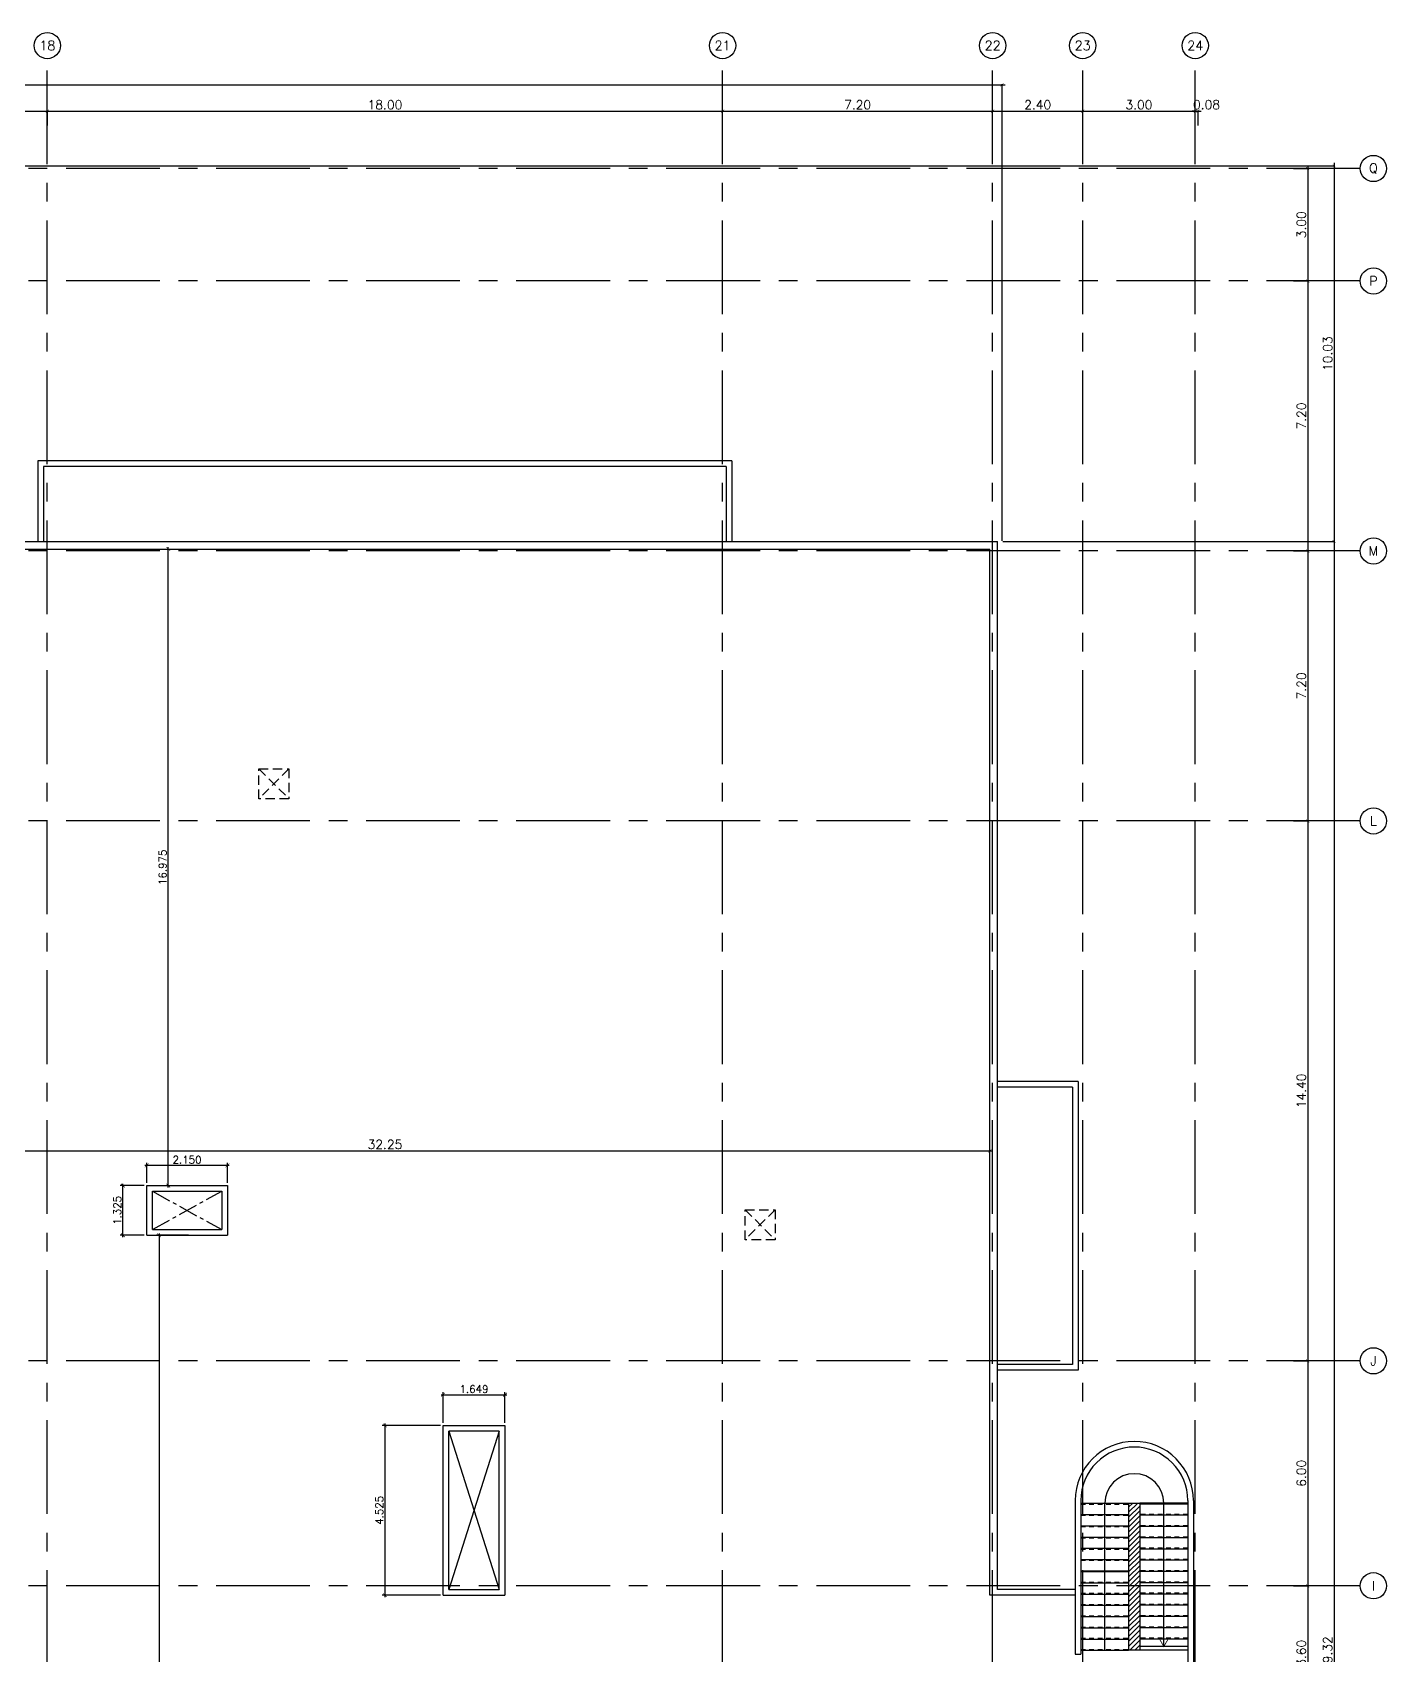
# Model space of a CAD drawing. Extents: x 88854 to 89144, y 39922 to 40011.
# Drawn here: x 89107.41 to 89143.51, y 39967.78 to 40011.04 of the extents above; entities that cross this region are included whole.
import ezdxf
from ezdxf.enums import TextEntityAlignment as Align

# ---------------------------------------------------------------- set-up
doc = ezdxf.new("R2010")
doc.units = 0
doc.header["$MEASUREMENT"] = 0
doc.header["$PDMODE"] = 34
for name, pattern in [('CENTER2', [1.125, 0.75, -0.125, 0.125, -0.125]), ('CENTERX2', [4, 2.5, -0.5, 0.5, -0.5]), ('HIDDEN', [0.375, 0.25, -0.125]), ('HIDDEN2', [0.1875, 0.125, -0.0625])]:
    doc.linetypes.add(name, pattern=pattern)
doc.layers.get('0').update_dxf_attribs({"linetype": 'CONTINUOUS'})
doc.layers.get('DEFPOINTS').update_dxf_attribs({"linetype": 'CONTINUOUS'})
for name, color, linetype in [('AX-CR', 2, 'CONTINUOUS'), ('AX-DIM', 4, 'CONTINUOUS'), ('AX-TXT', 2, 'CONTINUOUS'), ('AXES', 11, 'CENTERX2'), ('DIM', 4, 'CONTINUOUS'), ('HAT', 8, 'CONTINUOUS'), ('PROJ-L', 3, 'CONTINUOUS'), ('ROOF', 2, 'CONTINUOUS'), ('SHAFT', 4, 'CONTINUOUS'), ('STR', 5, 'CONTINUOUS'), ('WALL', 2, 'CONTINUOUS')]:
    doc.layers.add(name, color=color, linetype=linetype)
doc.styles.add('ROMANS', font='ROMANS.shx')
doc.dimstyles.new('DIM-OUT', dxfattribs={"dimscale": 0, "dimtxt": 0.24, "dimasz": 0.08, "dimexe": 0.02, "dimexo": 0.02, "dimgap": 0.05, "dimtad": 1, "dimzin": 0, "dimdsep": 46, "dimtxsty": 'ROMANS', "dimblk1": 'ARCHTICK', "dimblk2": 'ARCHTICK', "dimsah": 1, "dimcen": 0.01, "dimdle": 0.08, "dimclrd": 4, "dimclre": 4, "dimclrt": 2, "dimadec": 0, "dimazin": 0, "dimtp": 2, "dimtm": 2, "dimtfac": 0.114286, "dimtix": 1, "dimtmove": 2, "dimatfit": 3, "dimldrblk": 'ARCHTICK', "dimfxl": 0, "dimtolj": 1, "dimtzin": 0, "dimarcsym": 0})
doc.dimstyles.new('STANDARD in', dxfattribs={"dimtxt": 0.2, "dimasz": 0.1, "dimexe": 0.07, "dimexo": 0.07, "dimgap": 0.05, "dimtad": 1, "dimdec": 3, "dimzin": 0, "dimdsep": 46, "dimtxsty": 'ROMANS', "dimblk": 'ARCHTICK', "dimcen": 0.05, "dimdle": 0.05, "dimclrd": 4, "dimclre": 4, "dimclrt": 2, "dimadec": 0, "dimazin": 0, "dimtfac": 1, "dimtdec": 3, "dimtmove": 2, "dimatfit": 3, "dimfxl": 0, "dimtolj": 1, "dimtzin": 0, "dimarcsym": 0})

# ---------------------------------------------------------------- blocks, each defined once
blk = doc.blocks.new('_ARCHTICK')
at = {"color": 0, "linetype": 'ByBlock', "const_width": 0.15}
blk.add_lwpolyline([(-0.5, -0.5), (0.5, 0.5)], dxfattribs=at)
blk = doc.blocks.new('*D146')
at = {"layer": 'AX-DIM', "color": 4, "linetype": 'Continuous', "lineweight": -2}
for p, q in [((89109.825, 39978.909), (89109.825, 39980.334)), ((89110.39, 39980.284), (89109.755, 39980.284)), ((89110.39, 39978.959), (89109.755, 39978.959))]:
    blk.add_line(p, q, dxfattribs=at)
at = {"layer": 'DEFPOINTS', "color": 0, "linetype": 'Continuous'}
for p in [(89109.825, 39980.284), (89110.46, 39980.284), (89110.46, 39978.959)]:
    blk.add_point(p, dxfattribs=at)
at = {"layer": 'AX-DIM', "color": 4, "linetype": 'Continuous', "lineweight": -2, "xscale": 0.1, "yscale": 0.1, "zscale": 0.1}
for p, rotation in [((89109.825, 39980.284), 90), ((89109.825, 39978.959), 270)]:
    blk.add_blockref('_ARCHTICK', p, dxfattribs=dict(at, rotation=rotation))
at = {"layer": 'AX-DIM', "color": 2, "linetype": 'Continuous', "insert": (89109.675, 39979.622), "char_height": 0.2, "attachment_point": 5, "rotation": 90, "style": 'ROMANS'}
blk.add_mtext('\\A1;1.325', dxfattribs=at)
blk = doc.blocks.new('*D147')
at = {"layer": 'AX-DIM', "color": 4, "linetype": 'Continuous', "lineweight": -2}
for p, q in [((89112.66, 39980.822), (89110.41, 39980.822)), ((89110.46, 39980.354), (89110.46, 39980.892)), ((89112.61, 39980.354), (89112.61, 39980.892))]:
    blk.add_line(p, q, dxfattribs=at)
at = {"layer": 'DEFPOINTS', "color": 0, "linetype": 'Continuous'}
for p in [(89110.46, 39980.822), (89110.46, 39980.284), (89112.61, 39980.284)]:
    blk.add_point(p, dxfattribs=at)
at = {"layer": 'AX-DIM', "color": 4, "linetype": 'Continuous', "lineweight": -2, "xscale": 0.1, "yscale": 0.1, "zscale": 0.1, "rotation": 180}
blk.add_blockref('_ARCHTICK', (89110.46, 39980.822), dxfattribs=at)
at = {"layer": 'AX-DIM', "color": 4, "linetype": 'Continuous', "lineweight": -2, "xscale": 0.1, "yscale": 0.1, "zscale": 0.1}
blk.add_blockref('_ARCHTICK', (89112.61, 39980.822), dxfattribs=at)
at = {"layer": 'AX-DIM', "color": 2, "linetype": 'Continuous', "insert": (89111.535, 39980.972), "char_height": 0.2, "attachment_point": 5, "style": 'ROMANS'}
blk.add_mtext('\\A1;2.150', dxfattribs=at)
blk = doc.blocks.new('*D148')
at = {"layer": 'AX-DIM', "color": 4, "linetype": 'Continuous', "lineweight": -2}
for p, q in [((89118.31, 39974.706), (89120.059, 39974.706)), ((89118.36, 39973.954), (89118.36, 39974.776)), ((89120.009, 39973.954), (89120.009, 39974.776))]:
    blk.add_line(p, q, dxfattribs=at)
at = {"layer": 'DEFPOINTS', "color": 0, "linetype": 'Continuous'}
for p in [(89120.009, 39974.706), (89118.36, 39973.884), (89120.009, 39973.884)]:
    blk.add_point(p, dxfattribs=at)
at = {"layer": 'AX-DIM', "color": 4, "linetype": 'Continuous', "lineweight": -2, "xscale": 0.1, "yscale": 0.1, "zscale": 0.1, "rotation": 180}
blk.add_blockref('_ARCHTICK', (89118.36, 39974.706), dxfattribs=at)
at = {"layer": 'AX-DIM', "color": 4, "linetype": 'Continuous', "lineweight": -2, "xscale": 0.1, "yscale": 0.1, "zscale": 0.1}
blk.add_blockref('_ARCHTICK', (89120.009, 39974.706), dxfattribs=at)
at = {"layer": 'AX-DIM', "color": 2, "linetype": 'Continuous', "insert": (89119.184, 39974.856), "char_height": 0.2, "attachment_point": 5, "style": 'ROMANS'}
blk.add_mtext('\\A1;1.649', dxfattribs=at)
blk = doc.blocks.new('*D149')
at = {"layer": 'AX-DIM', "color": 4, "linetype": 'Continuous', "lineweight": -2}
for p, q in [((89118.29, 39973.884), (89116.74, 39973.884)), ((89116.81, 39973.934), (89116.81, 39969.309)), ((89118.29, 39969.359), (89116.74, 39969.359))]:
    blk.add_line(p, q, dxfattribs=at)
at = {"layer": 'DEFPOINTS', "color": 0, "linetype": 'Continuous'}
for p in [(89118.36, 39973.884), (89116.81, 39969.359), (89118.36, 39969.359)]:
    blk.add_point(p, dxfattribs=at)
at = {"layer": 'AX-DIM', "color": 4, "linetype": 'Continuous', "lineweight": -2, "xscale": 0.1, "yscale": 0.1, "zscale": 0.1}
for p, rotation in [((89116.81, 39973.884), 90), ((89116.81, 39969.359), 270)]:
    blk.add_blockref('_ARCHTICK', p, dxfattribs=dict(at, rotation=rotation))
at = {"layer": 'AX-DIM', "color": 2, "linetype": 'Continuous', "insert": (89116.66, 39971.622), "char_height": 0.2, "attachment_point": 5, "rotation": 90, "style": 'ROMANS'}
blk.add_mtext('\\A1;4.525', dxfattribs=at)
blk = doc.blocks.new('*D153')
at = {"layer": 'DEFPOINTS', "color": 0, "linetype": 'Continuous'}
for p in [(89111.033, 39997.259), (89111.033, 39997.259), (89111.033, 39980.284)]:
    blk.add_point(p, dxfattribs=at)
at = {"layer": 'DIM', "color": 4, "linetype": 'Continuous', "lineweight": -2}
blk.add_line((89111.033, 39980.234), (89111.033, 39997.309), dxfattribs=at)
at = {"layer": 'DIM', "color": 4, "linetype": 'Continuous', "lineweight": -2, "xscale": 0.1, "yscale": 0.1, "zscale": 0.1}
for p, rotation in [((89111.033, 39997.259), 90), ((89111.033, 39980.284), 270)]:
    blk.add_blockref('_ARCHTICK', p, dxfattribs=dict(at, rotation=rotation))
at = {"layer": 'DIM', "color": 2, "linetype": 'Continuous', "insert": (89110.883, 39988.772), "char_height": 0.2, "attachment_point": 5, "rotation": 90, "style": 'ROMANS'}
blk.add_mtext('\\A1;16.975', dxfattribs=at)
blk = doc.blocks.new('*D154')
at = {"layer": 'AX-DIM', "color": 4, "linetype": 'Continuous', "lineweight": -2}
for p, q in [((89110.79, 39979.009), (89110.79, 39954.014)), ((89111.571, 39978.959), (89110.72, 39978.959)), ((89111.571, 39954.064), (89110.72, 39954.064))]:
    blk.add_line(p, q, dxfattribs=at)
at = {"layer": 'DEFPOINTS', "color": 0, "linetype": 'Continuous'}
for p in [(89111.641, 39978.959), (89110.79, 39954.064), (89111.641, 39954.064)]:
    blk.add_point(p, dxfattribs=at)
at = {"layer": 'AX-DIM', "color": 4, "linetype": 'Continuous', "lineweight": -2, "xscale": 0.1, "yscale": 0.1, "zscale": 0.1}
for p, rotation in [((89110.79, 39978.959), 90), ((89110.79, 39954.064), 270)]:
    blk.add_blockref('_ARCHTICK', p, dxfattribs=dict(at, rotation=rotation))
at = {"layer": 'AX-DIM', "color": 2, "linetype": 'Continuous', "insert": (89110.64, 39966.512), "char_height": 0.2, "attachment_point": 5, "rotation": 90, "style": 'ROMANS'}
blk.add_mtext('\\A1;24.895', dxfattribs=at)
blk = doc.blocks.new('*D188')
at = {"layer": 'AX-DIM', "color": 4, "lineweight": -2}
for p, q in [((89100.605, 39981.209), (89133.015, 39981.209)), ((89100.685, 39980.829), (89100.685, 39981.229)), ((89132.935, 39980.829), (89132.935, 39981.229))]:
    blk.add_line(p, q, dxfattribs=at)
at = {"layer": 'DEFPOINTS', "color": 0}
for p in [(89132.935, 39981.209), (89100.685, 39980.809), (89132.935, 39980.809)]:
    blk.add_point(p, dxfattribs=at)
at = {"layer": 'AX-DIM', "color": 4, "lineweight": -2, "xscale": 0.08, "yscale": 0.08, "zscale": 0.08, "rotation": 180}
blk.add_blockref('_ARCHTICK', (89100.685, 39981.209), dxfattribs=at)
at = {"layer": 'AX-DIM', "color": 4, "lineweight": -2, "xscale": 0.08, "yscale": 0.08, "zscale": 0.08}
blk.add_blockref('_ARCHTICK', (89132.935, 39981.209), dxfattribs=at)
at = {"layer": 'AX-DIM', "color": 2, "insert": (89116.81, 39981.379), "char_height": 0.24, "attachment_point": 5, "style": 'ROMANS'}
blk.add_mtext('\\A1;32.25', dxfattribs=at)
blk = doc.blocks.new('*D193')
at = {"layer": 'AX-DIM', "color": 4, "lineweight": -2}
for p, q in [((89100.405, 40008.938), (89107.89, 40008.938)), ((89100.485, 40008.558), (89100.485, 40008.958)), ((89107.81, 40008.558), (89107.81, 40008.958))]:
    blk.add_line(p, q, dxfattribs=at)
at = {"layer": 'DEFPOINTS', "color": 0}
for p in [(89107.81, 40008.938), (89100.485, 40008.538), (89107.81, 40008.538)]:
    blk.add_point(p, dxfattribs=at)
at = {"layer": 'AX-DIM', "color": 4, "lineweight": -2, "xscale": 0.08, "yscale": 0.08, "zscale": 0.08, "rotation": 180}
blk.add_blockref('_ARCHTICK', (89100.485, 40008.938), dxfattribs=at)
at = {"layer": 'AX-DIM', "color": 4, "lineweight": -2, "xscale": 0.08, "yscale": 0.08, "zscale": 0.08}
blk.add_blockref('_ARCHTICK', (89107.81, 40008.938), dxfattribs=at)
at = {"layer": 'AX-DIM', "color": 2, "insert": (89104.148, 40009.108), "char_height": 0.24, "attachment_point": 5, "style": 'ROMANS'}
blk.add_mtext('\\A1;7.32', dxfattribs=at)
blk = doc.blocks.new('AXR')
at = {"layer": 'AX-CR'}
blk.add_circle((350, 0), 350, dxfattribs=at)
at = {"layer": 'AX-TXT', "style": 'ROMANS'}
blk.add_attdef('AX', text='', height=250, dxfattribs=at).set_placement((350, 0), align=Align.MIDDLE)
blk = doc.blocks.new('*D222')
at = {"layer": 'AX-DIM', "color": 4, "lineweight": -2}
for p, q in [((89141.03, 40007.409), (89141.43, 40007.409)), ((89141.41, 40007.489), (89141.41, 40004.329)), ((89141.03, 40004.409), (89141.43, 40004.409))]:
    blk.add_line(p, q, dxfattribs=at)
at = {"layer": 'DEFPOINTS', "color": 0}
for p in [(89141.01, 40007.409), (89141.01, 40004.409), (89141.41, 40004.409)]:
    blk.add_point(p, dxfattribs=at)
at = {"layer": 'AX-DIM', "color": 4, "lineweight": -2, "xscale": 0.08, "yscale": 0.08, "zscale": 0.08}
for p, rotation in [((89141.41, 40007.409), 90), ((89141.41, 40004.409), 270)]:
    blk.add_blockref('_ARCHTICK', p, dxfattribs=dict(at, rotation=rotation))
at = {"layer": 'AX-DIM', "color": 2, "insert": (89141.24, 40005.909), "char_height": 0.24, "attachment_point": 5, "rotation": 90, "style": 'ROMANS'}
blk.add_mtext('\\A1;3.00', dxfattribs=at)
blk = doc.blocks.new('AXU')
at = {"layer": 'AX-CR'}
blk.add_circle((0, 350), 350, dxfattribs=at)
at = {"layer": 'AX-TXT', "style": 'ROMANS'}
blk.add_attdef('AX', text='', height=250, dxfattribs=at).set_placement((0, 350), align=Align.MIDDLE)
blk = doc.blocks.new('*D223')
at = {"layer": 'AX-DIM', "color": 4, "lineweight": -2}
for p, q in [((89138.41, 40008.938), (89138.33, 40008.938)), ((89138.41, 40008.558), (89138.41, 40008.958)), ((89138.41, 40008.938), (89138.485, 40008.938)), ((89138.485, 40008.558), (89138.485, 40008.958)), ((89138.485, 40008.938), (89138.565, 40008.938))]:
    blk.add_line(p, q, dxfattribs=at)
at = {"layer": 'DEFPOINTS', "color": 0}
for p in [(89138.485, 40008.938), (89138.41, 40008.538), (89138.485, 40008.538)]:
    blk.add_point(p, dxfattribs=at)
at = {"layer": 'AX-DIM', "color": 4, "lineweight": -2, "xscale": 0.08, "yscale": 0.08, "zscale": 0.08}
blk.add_blockref('_ARCHTICK', (89138.41, 40008.938), dxfattribs=at)
at = {"layer": 'AX-DIM', "color": 4, "lineweight": -2, "xscale": 0.08, "yscale": 0.08, "zscale": 0.08, "rotation": 180}
blk.add_blockref('_ARCHTICK', (89138.485, 40008.938), dxfattribs=at)
at = {"layer": 'AX-DIM', "color": 2, "insert": (89138.71, 40009.113), "char_height": 0.24, "attachment_point": 5, "style": 'ROMANS'}
blk.add_mtext('\\A1;0.08', dxfattribs=at)
blk = doc.blocks.new('*D224')
at = {"layer": 'AX-DIM', "color": 4, "lineweight": -2}
for p, q in [((89135.33, 40008.938), (89138.49, 40008.938)), ((89135.41, 40008.558), (89135.41, 40008.958)), ((89138.41, 40008.558), (89138.41, 40008.958))]:
    blk.add_line(p, q, dxfattribs=at)
at = {"layer": 'DEFPOINTS', "color": 0}
for p in [(89138.41, 40008.938), (89135.41, 40008.538), (89138.41, 40008.538)]:
    blk.add_point(p, dxfattribs=at)
at = {"layer": 'AX-DIM', "color": 4, "lineweight": -2, "xscale": 0.08, "yscale": 0.08, "zscale": 0.08, "rotation": 180}
blk.add_blockref('_ARCHTICK', (89135.41, 40008.938), dxfattribs=at)
at = {"layer": 'AX-DIM', "color": 4, "lineweight": -2, "xscale": 0.08, "yscale": 0.08, "zscale": 0.08}
blk.add_blockref('_ARCHTICK', (89138.41, 40008.938), dxfattribs=at)
at = {"layer": 'AX-DIM', "color": 2, "insert": (89136.91, 40009.108), "char_height": 0.24, "attachment_point": 5, "style": 'ROMANS'}
blk.add_mtext('\\A1;3.00', dxfattribs=at)
blk = doc.blocks.new('*D225')
at = {"layer": 'AX-DIM', "color": 4, "lineweight": -2}
for p, q in [((89132.93, 40008.938), (89135.49, 40008.938)), ((89133.01, 40008.558), (89133.01, 40008.958)), ((89135.41, 40008.558), (89135.41, 40008.958))]:
    blk.add_line(p, q, dxfattribs=at)
at = {"layer": 'DEFPOINTS', "color": 0}
for p in [(89135.41, 40008.938), (89133.01, 40008.538), (89135.41, 40008.538)]:
    blk.add_point(p, dxfattribs=at)
at = {"layer": 'AX-DIM', "color": 4, "lineweight": -2, "xscale": 0.08, "yscale": 0.08, "zscale": 0.08, "rotation": 180}
blk.add_blockref('_ARCHTICK', (89133.01, 40008.938), dxfattribs=at)
at = {"layer": 'AX-DIM', "color": 4, "lineweight": -2, "xscale": 0.08, "yscale": 0.08, "zscale": 0.08}
blk.add_blockref('_ARCHTICK', (89135.41, 40008.938), dxfattribs=at)
at = {"layer": 'AX-DIM', "color": 2, "insert": (89134.21, 40009.108), "char_height": 0.24, "attachment_point": 5, "style": 'ROMANS'}
blk.add_mtext('\\A1;2.40', dxfattribs=at)
blk = doc.blocks.new('*D226')
at = {"layer": 'AX-DIM', "color": 4, "lineweight": -2}
for p, q in [((89125.73, 40008.938), (89133.09, 40008.938)), ((89125.81, 40008.558), (89125.81, 40008.958)), ((89133.01, 40008.558), (89133.01, 40008.958))]:
    blk.add_line(p, q, dxfattribs=at)
at = {"layer": 'DEFPOINTS', "color": 0}
for p in [(89133.01, 40008.938), (89125.81, 40008.538), (89133.01, 40008.538)]:
    blk.add_point(p, dxfattribs=at)
at = {"layer": 'AX-DIM', "color": 4, "lineweight": -2, "xscale": 0.08, "yscale": 0.08, "zscale": 0.08, "rotation": 180}
blk.add_blockref('_ARCHTICK', (89125.81, 40008.938), dxfattribs=at)
at = {"layer": 'AX-DIM', "color": 4, "lineweight": -2, "xscale": 0.08, "yscale": 0.08, "zscale": 0.08}
blk.add_blockref('_ARCHTICK', (89133.01, 40008.938), dxfattribs=at)
at = {"layer": 'AX-DIM', "color": 2, "insert": (89129.41, 40009.108), "char_height": 0.24, "attachment_point": 5, "style": 'ROMANS'}
blk.add_mtext('\\A1;7.20', dxfattribs=at)
blk = doc.blocks.new('*D227')
at = {"layer": 'AX-DIM', "color": 4, "lineweight": -2}
for p, q in [((89141.03, 39997.209), (89141.43, 39997.209)), ((89141.41, 39997.289), (89141.41, 39989.929)), ((89141.03, 39990.009), (89141.43, 39990.009))]:
    blk.add_line(p, q, dxfattribs=at)
at = {"layer": 'DEFPOINTS', "color": 0}
for p in [(89141.01, 39997.209), (89141.01, 39990.009), (89141.41, 39990.009)]:
    blk.add_point(p, dxfattribs=at)
at = {"layer": 'AX-DIM', "color": 4, "lineweight": -2, "xscale": 0.08, "yscale": 0.08, "zscale": 0.08}
for p, rotation in [((89141.41, 39997.209), 90), ((89141.41, 39990.009), 270)]:
    blk.add_blockref('_ARCHTICK', p, dxfattribs=dict(at, rotation=rotation))
at = {"layer": 'AX-DIM', "color": 2, "insert": (89141.24, 39993.609), "char_height": 0.24, "attachment_point": 5, "rotation": 90, "style": 'ROMANS'}
blk.add_mtext('\\A1;7.20', dxfattribs=at)
blk = doc.blocks.new('*D228')
at = {"layer": 'AX-DIM', "color": 4, "lineweight": -2}
for p, q in [((89141.03, 39990.009), (89141.43, 39990.009)), ((89141.41, 39990.089), (89141.41, 39975.529)), ((89141.03, 39975.609), (89141.43, 39975.609))]:
    blk.add_line(p, q, dxfattribs=at)
at = {"layer": 'DEFPOINTS', "color": 0}
for p in [(89141.01, 39990.009), (89141.01, 39975.609), (89141.41, 39975.609)]:
    blk.add_point(p, dxfattribs=at)
at = {"layer": 'AX-DIM', "color": 4, "lineweight": -2, "xscale": 0.08, "yscale": 0.08, "zscale": 0.08}
for p, rotation in [((89141.41, 39990.009), 90), ((89141.41, 39975.609), 270)]:
    blk.add_blockref('_ARCHTICK', p, dxfattribs=dict(at, rotation=rotation))
at = {"layer": 'AX-DIM', "color": 2, "insert": (89141.24, 39982.809), "char_height": 0.24, "attachment_point": 5, "rotation": 90, "style": 'ROMANS'}
blk.add_mtext('\\A1;14.40', dxfattribs=at)
blk = doc.blocks.new('*D229')
at = {"layer": 'AX-DIM', "color": 4, "lineweight": -2}
for p, q in [((89141.03, 40004.409), (89141.43, 40004.409)), ((89141.41, 40004.489), (89141.41, 39997.129)), ((89141.03, 39997.209), (89141.43, 39997.209))]:
    blk.add_line(p, q, dxfattribs=at)
at = {"layer": 'DEFPOINTS', "color": 0}
for p in [(89141.01, 40004.409), (89141.01, 39997.209), (89141.41, 39997.209)]:
    blk.add_point(p, dxfattribs=at)
at = {"layer": 'AX-DIM', "color": 4, "lineweight": -2, "xscale": 0.08, "yscale": 0.08, "zscale": 0.08}
for p, rotation in [((89141.41, 40004.409), 90), ((89141.41, 39997.209), 270)]:
    blk.add_blockref('_ARCHTICK', p, dxfattribs=dict(at, rotation=rotation))
at = {"layer": 'AX-DIM', "color": 2, "insert": (89141.24, 40000.809), "char_height": 0.24, "attachment_point": 5, "rotation": 90, "style": 'ROMANS'}
blk.add_mtext('\\A1;7.20', dxfattribs=at)
blk = doc.blocks.new('*D231')
at = {"layer": 'AX-DIM', "color": 4, "lineweight": -2}
for p, q in [((89141.03, 39969.609), (89141.43, 39969.609)), ((89141.41, 39969.689), (89141.41, 39965.929)), ((89141.03, 39966.009), (89141.43, 39966.009))]:
    blk.add_line(p, q, dxfattribs=at)
at = {"layer": 'DEFPOINTS', "color": 0}
for p in [(89141.01, 39969.609), (89141.01, 39966.009), (89141.41, 39966.009)]:
    blk.add_point(p, dxfattribs=at)
at = {"layer": 'AX-DIM', "color": 4, "lineweight": -2, "xscale": 0.08, "yscale": 0.08, "zscale": 0.08}
for p, rotation in [((89141.41, 39969.609), 90), ((89141.41, 39966.009), 270)]:
    blk.add_blockref('_ARCHTICK', p, dxfattribs=dict(at, rotation=rotation))
at = {"layer": 'AX-DIM', "color": 2, "insert": (89141.24, 39967.809), "char_height": 0.24, "attachment_point": 5, "rotation": 90, "style": 'ROMANS'}
blk.add_mtext('\\A1;3.60', dxfattribs=at)
blk = doc.blocks.new('*D238')
at = {"layer": 'AX-DIM', "color": 4, "lineweight": -2}
for p, q in [((89141.03, 39975.609), (89141.43, 39975.609)), ((89141.41, 39975.689), (89141.41, 39969.529)), ((89141.03, 39969.609), (89141.43, 39969.609))]:
    blk.add_line(p, q, dxfattribs=at)
at = {"layer": 'DEFPOINTS', "color": 0}
for p in [(89141.01, 39975.609), (89141.01, 39969.609), (89141.41, 39969.609)]:
    blk.add_point(p, dxfattribs=at)
at = {"layer": 'AX-DIM', "color": 4, "lineweight": -2, "xscale": 0.08, "yscale": 0.08, "zscale": 0.08}
for p, rotation in [((89141.41, 39975.609), 90), ((89141.41, 39969.609), 270)]:
    blk.add_blockref('_ARCHTICK', p, dxfattribs=dict(at, rotation=rotation))
at = {"layer": 'AX-DIM', "color": 2, "insert": (89141.24, 39972.609), "char_height": 0.24, "attachment_point": 5, "rotation": 90, "style": 'ROMANS'}
blk.add_mtext('\\A1;6.00', dxfattribs=at)
blk = doc.blocks.new('*D239')
at = {"layer": 'AX-DIM', "color": 4, "lineweight": -2}
for p, q in [((89133.28, 39997.459), (89142.13, 39997.459)), ((89142.11, 39997.539), (89142.11, 39938.059)), ((89133.28, 39938.139), (89142.13, 39938.139))]:
    blk.add_line(p, q, dxfattribs=at)
at = {"layer": 'DEFPOINTS', "color": 0}
for p in [(89133.26, 39997.459), (89133.26, 39938.139), (89142.11, 39938.139)]:
    blk.add_point(p, dxfattribs=at)
at = {"layer": 'AX-DIM', "color": 4, "lineweight": -2, "xscale": 0.08, "yscale": 0.08, "zscale": 0.08}
for p, rotation in [((89142.11, 39997.459), 90), ((89142.11, 39938.139), 270)]:
    blk.add_blockref('_ARCHTICK', p, dxfattribs=dict(at, rotation=rotation))
at = {"layer": 'AX-DIM', "color": 2, "insert": (89141.94, 39967.799), "char_height": 0.24, "attachment_point": 5, "rotation": 90, "style": 'ROMANS'}
blk.add_mtext('\\A1;59.32', dxfattribs=at)
blk = doc.blocks.new('*D246')
at = {"layer": 'AX-DIM', "color": 4, "lineweight": -2}
for p, q in [((89142.11, 40007.564), (89142.11, 39997.379)), ((89098.804, 40007.484), (89142.13, 40007.484)), ((89141.43, 39997.459), (89142.13, 39997.459))]:
    blk.add_line(p, q, dxfattribs=at)
at = {"layer": 'DEFPOINTS', "color": 0}
for p in [(89098.784, 40007.484), (89141.41, 39997.459), (89142.11, 39997.459)]:
    blk.add_point(p, dxfattribs=at)
at = {"layer": 'AX-DIM', "color": 4, "lineweight": -2, "xscale": 0.08, "yscale": 0.08, "zscale": 0.08}
for p, rotation in [((89142.11, 40007.484), 90), ((89142.11, 39997.459), 270)]:
    blk.add_blockref('_ARCHTICK', p, dxfattribs=dict(at, rotation=rotation))
at = {"layer": 'AX-DIM', "color": 2, "insert": (89141.94, 40002.472), "char_height": 0.24, "attachment_point": 5, "rotation": 90, "style": 'ROMANS'}
blk.add_mtext('\\A1;10.03', dxfattribs=at)
blk = doc.blocks.new('*D247')
at = {"layer": 'AX-DIM', "color": 4, "lineweight": -2}
for p, q in [((89107.73, 40008.938), (89125.89, 40008.938)), ((89107.81, 40008.558), (89107.81, 40008.958)), ((89125.81, 40008.558), (89125.81, 40008.958))]:
    blk.add_line(p, q, dxfattribs=at)
at = {"layer": 'DEFPOINTS', "color": 0}
for p in [(89125.81, 40008.938), (89107.81, 40008.538), (89125.81, 40008.538)]:
    blk.add_point(p, dxfattribs=at)
at = {"layer": 'AX-DIM', "color": 4, "lineweight": -2, "xscale": 0.08, "yscale": 0.08, "zscale": 0.08, "rotation": 180}
blk.add_blockref('_ARCHTICK', (89107.81, 40008.938), dxfattribs=at)
at = {"layer": 'AX-DIM', "color": 4, "lineweight": -2, "xscale": 0.08, "yscale": 0.08, "zscale": 0.08}
blk.add_blockref('_ARCHTICK', (89125.81, 40008.938), dxfattribs=at)
at = {"layer": 'AX-DIM', "color": 2, "insert": (89116.81, 40009.108), "char_height": 0.24, "attachment_point": 5, "style": 'ROMANS'}
blk.add_mtext('\\A1;18.00', dxfattribs=at)
blk = doc.blocks.new('*D248')
at = {"layer": 'AX-DIM', "color": 4, "lineweight": -2}
for p, q in [((89016.2, 40009.638), (89133.34, 40009.638)), ((89016.28, 40009.258), (89016.28, 40009.658)), ((89133.26, 39997.479), (89133.26, 40009.658))]:
    blk.add_line(p, q, dxfattribs=at)
at = {"layer": 'DEFPOINTS', "color": 0}
for p in [(89133.26, 40009.638), (89016.28, 40009.238), (89133.26, 39997.459)]:
    blk.add_point(p, dxfattribs=at)
at = {"layer": 'AX-DIM', "color": 4, "lineweight": -2, "xscale": 0.08, "yscale": 0.08, "zscale": 0.08, "rotation": 180}
blk.add_blockref('_ARCHTICK', (89016.28, 40009.638), dxfattribs=at)
at = {"layer": 'AX-DIM', "color": 4, "lineweight": -2, "xscale": 0.08, "yscale": 0.08, "zscale": 0.08}
blk.add_blockref('_ARCHTICK', (89133.26, 40009.638), dxfattribs=at)
at = {"layer": 'AX-DIM', "color": 2, "insert": (89074.77, 40009.808), "char_height": 0.24, "attachment_point": 5, "style": 'ROMANS'}
blk.add_mtext('\\A1;116.98', dxfattribs=at)

msp = doc.modelspace()

# ---------------------------------------------------------------- hatches: boundary and pattern name
at = {"layer": 'HAT', "linetype": 'Continuous'}
h = msp.add_hatch(dxfattribs=at)
h.set_pattern_fill('ANSI31', color=256, scale=0.75, style=0)
h.set_pattern_definition([(45, (197.79941, 9.90988), (-0.06629126074, 0.06629126074), [])])
h.paths.add_polyline_path([(89136.9354, 39971.8096), (89136.6354, 39971.8096), (89136.6354, 39969.6094), (89136.9354, 39969.6094)])
h.paths.add_polyline_path([(89136.9354, 39969.6094), (89136.6354, 39969.6094), (89136.6354, 39967.8896), (89136.9354, 39967.8896)])

# ---------------------------------------------------------------- linework, layer by layer
for p, q in [((89136.6354, 39971.8096), (89136.6354, 39967.8896)), ((89136.6354, 39971.8096), (89136.9354, 39971.8096)), ((89136.9354, 39971.8096), (89136.9354, 39967.8896)), ((89136.9354, 39967.8896), (89136.6354, 39967.8896))]:
    msp.add_line(p, q)
at = {"layer": 'AXES'}
for p, q in [((89107.8097, 39931.5251), (89107.8097, 40010.3378)), ((89125.8097, 39931.5251), (89125.8097, 40010.3378)), ((89133.0097, 39931.5251), (89133.0097, 40010.3378)), ((89135.4097, 39931.5251), (89135.4097, 40010.3378)), ((89138.4097, 39931.5251), (89138.4097, 40010.3378)), ((89142.8097, 40007.4094), (89074.7697, 40007.4094)), ((89142.8097, 40004.4094), (89074.7697, 40004.4094)), ((89142.8097, 39997.2094), (89074.7697, 39997.2094)), ((89142.8097, 39990.0094), (89074.7697, 39990.0094)), ((89142.8097, 39975.6094), (89074.7697, 39975.6094)), ((89142.8097, 39969.6094), (89074.7697, 39969.6094))]:
    msp.add_line(p, q, dxfattribs=at)
at = {"layer": 'PROJ-L', "linetype": 'Continuous'}
for p, q in [((89107.5597, 39999.6094), (89107.5597, 39997.4594)), ((89126.0597, 39999.6094), (89107.5597, 39999.6094)), ((89107.7097, 39999.4594), (89107.7097, 39997.4594)), ((89125.9097, 39999.4594), (89107.7097, 39999.4594)), ((89125.9097, 39999.4594), (89125.9097, 39997.4594)), ((89126.0597, 39999.6094), (89126.0597, 39997.4594)), ((89135.2854, 39983.0594), (89133.1354, 39983.0594)), ((89135.1354, 39982.9094), (89133.1354, 39982.9094)), ((89135.1354, 39982.9094), (89135.1354, 39975.5094)), ((89135.2854, 39983.0594), (89135.2854, 39975.3594)), ((89135.1354, 39975.5094), (89133.1354, 39975.5094)), ((89135.2854, 39975.3594), (89133.1354, 39975.3594))]:
    msp.add_line(p, q, dxfattribs=at)
at = {"layer": 'ROOF'}
for p, q in [((89094.1104, 39997.4594), (89133.1354, 39997.4594)), ((89100.6854, 39997.2594), (89132.9354, 39997.2594)), ((89135.2104, 39969.5094), (89133.1354, 39969.5094)), ((89135.2104, 39969.3594), (89132.9354, 39969.3594))]:
    msp.add_line(p, q, dxfattribs=at)
at = {"layer": 'ROOF', "color": 0, "linetype": 'Continuous'}
for p, q in [((89132.9354, 39969.3594), (89132.9354, 39997.2594)), ((89133.1354, 39969.5094), (89133.1354, 39997.4594))]:
    msp.add_line(p, q, dxfattribs=at)
at = {"layer": 'ROOF', "linetype": 'Continuous'}
for p, q in [((89119.8587, 39973.7344), (89118.5097, 39969.5094)), ((89118.5098, 39973.7344), (89119.8587, 39969.5094))]:
    msp.add_line(p, q, dxfattribs=at)
at = {"layer": 'SHAFT', "linetype": 'HIDDEN'}
for p, q in [((89114.2492, 39991.399), (89113.4492, 39990.599)), ((89113.4492, 39991.399), (89114.2492, 39990.599)), ((89127.2097, 39979.6394), (89126.4097, 39978.8394)), ((89126.4097, 39979.6394), (89127.2097, 39978.8394))]:
    msp.add_line(p, q, dxfattribs=at)
for points in [[(89113.4492, 39991.399), (89114.2492, 39991.399), (89114.2492, 39990.599), (89113.4492, 39990.599)], [(89126.4097, 39979.6394), (89127.2097, 39979.6394), (89127.2097, 39978.8394), (89126.4097, 39978.8394)]]:
    msp.add_lwpolyline(points, close=True, dxfattribs=at)
at = {"layer": 'STR'}
for p, q in [((89135.3604, 39971.8096), (89136.6354, 39971.8096)), ((89135.9979, 39967.8896), (89135.9979, 39971.8121)), ((89138.2104, 39971.8096), (89136.9354, 39971.8096)), ((89138.2104, 39971.7896), (89136.9354, 39971.7896)), ((89137.5729, 39967.9896), (89137.5729, 39971.8121)), ((89135.3604, 39971.5096), (89136.6354, 39971.5096)), ((89135.3604, 39971.2096), (89136.6354, 39971.2096)), ((89138.2104, 39971.4896), (89136.9354, 39971.4896)), ((89135.3604, 39970.9096), (89136.6354, 39970.9096)), ((89138.2104, 39971.1896), (89136.9354, 39971.1896)), ((89138.2104, 39970.8896), (89136.9354, 39970.8896)), ((89135.3604, 39970.6096), (89136.6354, 39970.6096)), ((89138.2104, 39970.5896), (89136.9354, 39970.5896)), ((89135.3604, 39970.3096), (89136.6354, 39970.3096)), ((89135.3604, 39970.0096), (89136.6354, 39970.0096)), ((89135.3604, 39969.9896), (89136.6354, 39969.9896)), ((89138.2104, 39970.2896), (89136.9354, 39970.2896)), ((89138.2104, 39969.9896), (89136.9354, 39969.9896)), ((89135.3604, 39969.6896), (89136.6354, 39969.6896)), ((89138.2104, 39969.6896), (89136.9354, 39969.6896)), ((89135.3604, 39969.3896), (89136.6354, 39969.3896)), ((89135.3604, 39969.0896), (89136.6354, 39969.0896)), ((89138.2104, 39969.3896), (89136.9354, 39969.3896)), ((89138.2104, 39969.0896), (89136.9354, 39969.0896)), ((89135.3604, 39968.7896), (89136.6354, 39968.7896)), ((89138.2104, 39968.7896), (89136.9354, 39968.7896)), ((89135.3604, 39968.4896), (89136.6354, 39968.4896)), ((89135.3604, 39968.1896), (89136.6354, 39968.1896)), ((89138.2104, 39968.4896), (89136.9354, 39968.4896)), ((89138.2104, 39968.1896), (89136.9354, 39968.1896)), ((89135.3604, 39967.8896), (89136.6354, 39967.8896)), ((89138.2104, 39967.9896), (89136.9354, 39967.9896)), ((89138.2104, 39967.8896), (89136.9354, 39967.8896))]:
    msp.add_line(p, q, dxfattribs=at)
at = {"layer": 'STR', "linetype": 'HIDDEN2'}
for p, q in [((89135.3604, 39971.7896), (89136.6354, 39971.7896)), ((89138.2104, 39971.8096), (89136.9354, 39971.8096)), ((89138.2104, 39971.7896), (89136.9354, 39971.7896)), ((89135.3604, 39971.4896), (89136.6354, 39971.4896)), ((89138.2104, 39971.5096), (89136.9354, 39971.5096)), ((89138.2104, 39971.2096), (89136.9354, 39971.2096)), ((89135.3604, 39971.1896), (89136.6354, 39971.1896)), ((89135.3604, 39970.8896), (89136.6354, 39970.8896)), ((89138.2104, 39970.9096), (89136.9354, 39970.9096)), ((89135.3604, 39970.5896), (89136.6354, 39970.5896)), ((89138.2104, 39970.6096), (89136.9354, 39970.6096)), ((89135.3604, 39970.2896), (89136.6354, 39970.2896)), ((89138.2104, 39970.3096), (89136.9354, 39970.3096)), ((89138.2104, 39970.0096), (89136.9354, 39970.0096)), ((89135.3604, 39969.7096), (89136.6354, 39969.7096)), ((89138.2104, 39969.7096), (89136.9354, 39969.7096)), ((89135.3604, 39969.4096), (89136.6354, 39969.4096)), ((89135.3604, 39969.1096), (89136.6354, 39969.1096)), ((89138.2104, 39969.4096), (89136.9354, 39969.4096)), ((89138.2104, 39969.1096), (89136.9354, 39969.1096)), ((89135.3604, 39968.8096), (89136.6354, 39968.8096)), ((89138.2104, 39968.8096), (89136.9354, 39968.8096)), ((89135.3604, 39968.5096), (89136.6354, 39968.5096)), ((89135.3604, 39968.2096), (89136.6354, 39968.2096)), ((89138.2104, 39968.5096), (89136.9354, 39968.5096)), ((89138.2104, 39968.2096), (89136.9354, 39968.2096)), ((89135.3604, 39967.9096), (89136.6354, 39967.9096))]:
    msp.add_line(p, q, dxfattribs=at)
at = {"layer": 'STR', "const_width": 0.0215}
msp.add_lwpolyline([(89137.6884, 39968.1896), (89137.4574, 39968.1896), (89137.5729, 39967.9896)], close=True, dxfattribs=at)
at = {"layer": 'STR'}
msp.add_arc((89136.7854, 39971.8121), 0.7875, 0, 180, dxfattribs=at)
at = {"layer": 'WALL'}
for p, q in [((89110.4597, 39980.2844), (89112.6097, 39980.2844)), ((89110.4597, 39978.9594), (89110.4597, 39980.2844)), ((89110.6097, 39980.1344), (89112.4597, 39980.1344)), ((89110.6097, 39979.1094), (89110.6097, 39980.1344)), ((89112.4597, 39980.1344), (89112.4597, 39979.1094)), ((89112.4597, 39980.1094), (89112.4597, 39979.1094)), ((89112.6097, 39980.2844), (89112.6097, 39978.9594)), ((89110.6097, 39979.1094), (89112.4597, 39979.1094)), ((89110.4597, 39978.9594), (89112.6097, 39978.9594)), ((89118.3598, 39973.8844), (89120.0087, 39973.8844)), ((89118.3598, 39969.3594), (89118.3598, 39973.8844)), ((89120.0087, 39973.8844), (89120.0087, 39969.3594)), ((89119.8587, 39973.7344), (89118.5097, 39973.7344)), ((89118.5097, 39969.5094), (89118.5097, 39973.7344)), ((89119.8587, 39969.5094), (89119.8587, 39973.7344)), ((89135.2104, 39971.885), (89135.2104, 39967.7896)), ((89135.3604, 39971.885), (89135.3604, 39967.7896)), ((89138.2104, 39971.885), (89138.2104, 39966.2594)), ((89138.3604, 39971.885), (89138.3604, 39966.1094)), ((89118.5097, 39969.5094), (89119.8587, 39969.5094)), ((89118.3598, 39969.3594), (89120.0087, 39969.3594)), ((89135.2104, 39967.7896), (89135.3604, 39967.7896))]:
    msp.add_line(p, q, dxfattribs=at)
at = {"layer": 'WALL', "color": 97, "linetype": 'CENTER2', "ltscale": 0.7}
for p, q in [((89110.6097, 39979.1094), (89112.4597, 39980.1344)), ((89110.6097, 39980.1344), (89112.4597, 39979.1094))]:
    msp.add_line(p, q, dxfattribs=at)
at = {"layer": 'WALL'}
for radius, start, end in [(1.575, 90, 180), (1.575, 359.99997, 90), (1.425, 90, 180.00002), (1.425, 359.99997, 90)]:
    msp.add_arc((89136.7854, 39971.885), radius, start, end, dxfattribs=at)

# ---------------------------------------------------------------- block references
at = {"layer": 'AXES', "xscale": 0.001000000003841706, "yscale": 0.000999999996565748, "zscale": 0.001}
for name, p, values in [('AXU', (89107.8097, 40010.3378), {'AX': '18'}), ('AXU', (89125.8097, 40010.3378), {'AX': '21'}), ('AXU', (89133.0097, 40010.3378), {'AX': '22'}), ('AXU', (89135.4097, 40010.3378), {'AX': '23'}), ('AXU', (89138.4097, 40010.3378), {'AX': '24'}), ('AXR', (89142.8097, 40007.4094), {'AX': 'Q'}), ('AXR', (89142.8097, 40004.4094), {'AX': 'P'}), ('AXR', (89142.8097, 39997.2094), {'AX': 'M'}), ('AXR', (89142.8097, 39990.0094), {'AX': 'L'}), ('AXR', (89142.8097, 39975.6094), {'AX': 'J'}), ('AXR', (89142.8097, 39969.6094), {'AX': 'I'})]:
    msp.add_blockref(name, p, dxfattribs=at).add_auto_attribs(values)

# ---------------------------------------------------------------- dimensions: what is measured, and where the dimension line sits
at = {"layer": 'AX-DIM'}
for base, p1, p2, picture, middle in [((89133.2597, 40009.6378), (89016.2797, 40009.2378), (89133.2597, 39997.4594), '*D248', (89074.7697, 40009.8078)), ((89107.8097, 40008.9378), (89100.4854, 40008.5378), (89107.8097, 40008.5378), '*D193', (89104.1475, 40009.1078)), ((89125.8097, 40008.9378), (89107.8097, 40008.5378), (89125.8097, 40008.5378), '*D247', (89116.8097, 40009.1078)), ((89133.0097, 40008.9378), (89125.8097, 40008.5378), (89133.0097, 40008.5378), '*D226', (89129.4097, 40009.1078)), ((89135.4097, 40008.9378), (89133.0097, 40008.5378), (89135.4097, 40008.5378), '*D225', (89134.2097, 40009.1078)), ((89138.4097, 40008.9378), (89135.4097, 40008.5378), (89138.4097, 40008.5378), '*D224', (89136.9097, 40009.1078)), ((89132.9354, 39981.2091), (89100.6854, 39980.8091), (89132.9354, 39980.8091), '*D188', (89116.8104, 39981.3791))]:
    dim = msp.add_linear_dim(base=base, p1=p1, p2=p2, dimstyle='DIM-OUT', override={"dimscale": 1}, dxfattribs=at)
    dim.commit()
    dim.dimension.update_dxf_attribs({"geometry": picture, "text_midpoint": middle})
dim = msp.add_linear_dim(base=(89138.4846666512, 40008.9378212785), p1=(89138.4096666512, 40008.5378212785), p2=(89138.4846666512, 40008.5378212785), dimstyle='DIM-OUT', override={"dimscale": 1}, dxfattribs=at)
dim.commit()
dim.dimension.update_dxf_attribs({"geometry": '*D223', "text_midpoint": (89138.7103880699, 40009.1128212785), "dimtype": 160})
for base, p1, p2, picture, middle in [((89142.1096666512, 39997.4594397954), (89098.7843671021, 40007.4844397954), (89141.4096666512, 39997.4594397954), '*D246', (89141.9396666512, 40002.4719397954)), ((89141.4097, 40004.4094), (89141.0097, 40007.4094), (89141.0097, 40004.4094), '*D222', (89141.2397, 40005.9094)), ((89141.4097, 39997.2094), (89141.0097, 40004.4094), (89141.0097, 39997.2094), '*D229', (89141.2397, 40000.8094)), ((89142.1097, 39938.1394), (89133.2597, 39997.4594), (89133.2597, 39938.1394), '*D239', (89141.9397, 39967.7994)), ((89141.4097, 39990.0094), (89141.0097, 39997.2094), (89141.0097, 39990.0094), '*D227', (89141.2397, 39993.6094)), ((89141.4097, 39975.6094), (89141.0097, 39990.0094), (89141.0097, 39975.6094), '*D228', (89141.2397, 39982.8094)), ((89141.4097, 39969.6094), (89141.0097, 39975.6094), (89141.0097, 39969.6094), '*D238', (89141.2397, 39972.6094)), ((89141.4097, 39966.0094), (89141.0097, 39969.6094), (89141.0097, 39966.0094), '*D231', (89141.2397, 39967.8094))]:
    dim = msp.add_linear_dim(base=base, p1=p1, p2=p2, angle=270, dimstyle='DIM-OUT', override={"dimscale": 1}, dxfattribs=at)
    dim.commit()
    dim.dimension.update_dxf_attribs({"geometry": picture, "text_midpoint": middle})
at = {"layer": 'AX-DIM', "linetype": 'Continuous'}
for base, p1, p2, picture, middle in [((89110.4597, 39980.8223), (89112.6097, 39980.2844), (89110.4597, 39980.2844), '*D147', (89111.5347, 39980.9723)), ((89120.0087, 39974.7062), (89118.3598, 39973.8844), (89120.0087, 39973.8844), '*D148', (89119.1843, 39974.8562))]:
    dim = msp.add_linear_dim(base=base, p1=p1, p2=p2, dimstyle='STANDARD in', dxfattribs=at)
    dim.commit()
    dim.dimension.update_dxf_attribs({"geometry": picture, "text_midpoint": middle})
for base, p1, p2, picture, middle in [((89109.825, 39980.2844), (89110.4597, 39978.9594), (89110.4597, 39980.2844), '*D146', (89109.675, 39979.6219)), ((89110.7899, 39954.0644), (89111.6414, 39978.9594), (89111.6414, 39954.0644), '*D154', (89110.6399, 39966.5119)), ((89116.8096, 39969.3594), (89118.3598, 39973.8844), (89118.3598, 39969.3594), '*D149', (89116.6596, 39971.6219))]:
    dim = msp.add_linear_dim(base=base, p1=p1, p2=p2, angle=90, dimstyle='STANDARD in', dxfattribs=at)
    dim.commit()
    dim.dimension.update_dxf_attribs({"geometry": picture, "text_midpoint": middle})
at = {"layer": 'DIM', "color": 0, "linetype": 'Continuous'}
dim = msp.add_linear_dim(base=(89111.0335, 39997.2594), p1=(89111.0335, 39980.2844), p2=(89111.0335, 39997.2594), angle=90, dimstyle='STANDARD in', dxfattribs=at)
dim.commit()
dim.dimension.update_dxf_attribs({"geometry": '*D153', "text_midpoint": (89110.8835, 39988.7719)})

doc.saveas('drawing.dxf')
